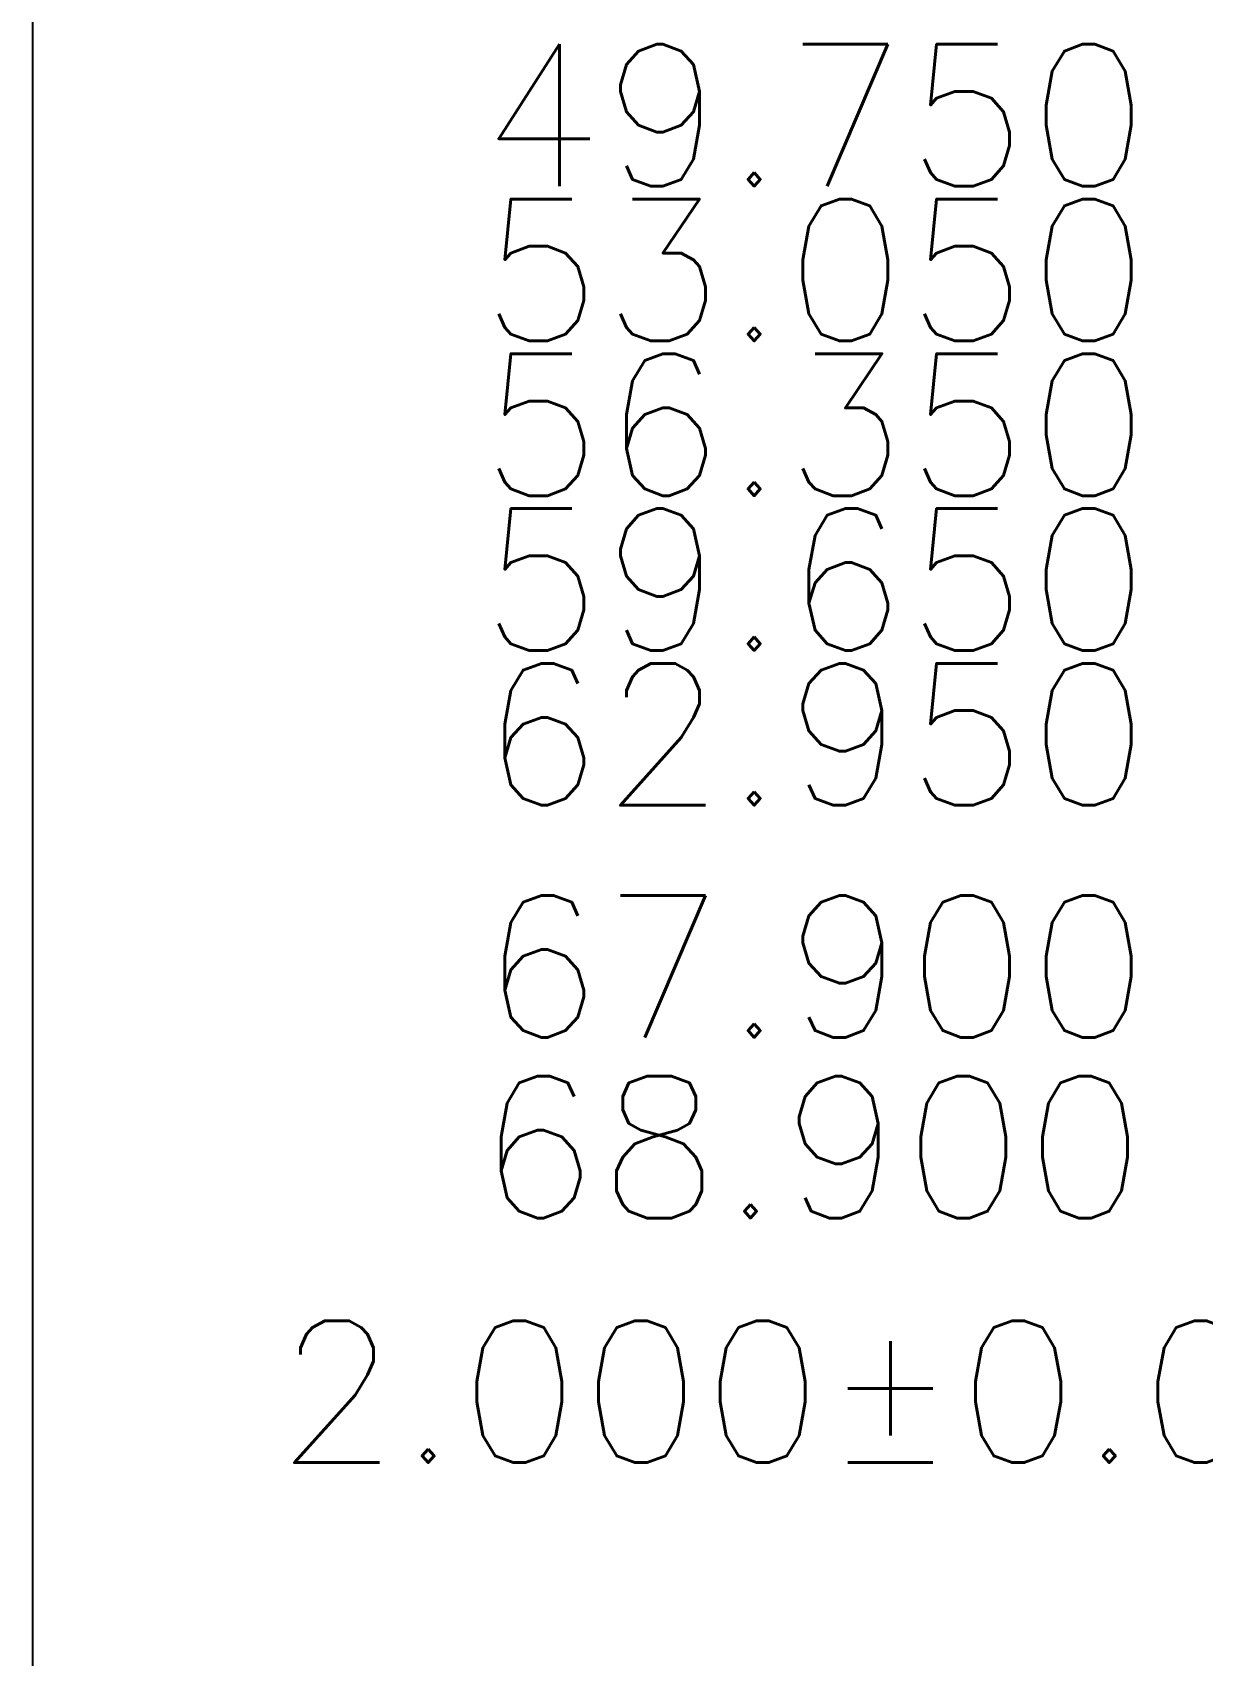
# Model space of a CAD drawing. Extents: x -336 to 28, y -457 to 7.
# Drawn here: x -336.43 to -311.49, y -347.92 to -313.31 of the extents above; entities that cross this region are included whole.
import ezdxf

# ---------------------------------------------------------------- set-up
doc = ezdxf.new("R2010")
doc.units = 0
doc.header["$MEASUREMENT"] = 0
doc.layers.add('1D', color=4, linetype='CONTINUOUS')
doc.layers.add('TEMPLATE', color=6, linetype='CONTINUOUS')
doc.styles.add('simplex', font='SIMPLEX.SHX')

msp = doc.modelspace()

# ---------------------------------------------------------------- linework, layer by layer
at = {"layer": 'TEMPLATE', "color": 6}
msp.add_lwpolyline([(-336.4313, 6.6412), (-336.4313, -456.8566), (-7.2631, -456.8566), (-7.2631, 6.6412)], close=True, dxfattribs=at)

# ---------------------------------------------------------------- texts
at = {"layer": '1D', "color": 4, "linetype": 'ByBlock', "style": 'simplex'}
for s, p in [('49.750', (-326.8801, -316.5887)), ('53.050', (-326.8801, -319.8887)), ('56.350', (-326.8801, -323.1887)), ('59.650', (-326.8801, -326.4887)), ('62.950', (-326.8801, -329.7887)), ('67.900', (-326.8801, -334.7387)), ('68.900', (-326.9602, -338.5902)), ('2.000±0.076', (-331.2369, -343.8064))]:
    msp.add_text(s, height=3.025, dxfattribs=at).set_placement(p)

doc.saveas('drawing.dxf')
